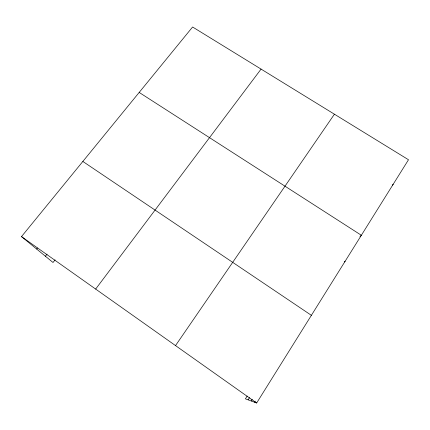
<?xml version="1.0" encoding="UTF-8"?>
<svg xmlns="http://www.w3.org/2000/svg" width="430" height="430" viewBox="0 0 430 430"><rect width="100%" height="100%" fill="white"/><g stroke="black" fill="none" stroke-linecap="round" stroke-linejoin="round"><path stroke-width="0.64" d="M247.164 396.057L245.406 398.836L256.651 403.001L408.5 159.75L192.602 26.999L21.5 236.597L53.024 262.488L55.088 259.865M254.619 402.249L255.318 401.131M251.211 400.986L252.265 399.309M248.105 399.835L249.518 397.589M175.526 345.596L334.422 114.197M95.659 289.073L261.069 69.096M45.397 256.226L47.063 254.125M36.647 249.04L37.48 248.008M392.321 185.12L393.24 184.196M359.953 236.522L361.356 235.275L139.18 92.439M344.247 261.94L345.183 261.177M82.845 161.449L311.379 315.33M21.5 236.597L256.651 403.001"/></g></svg>
